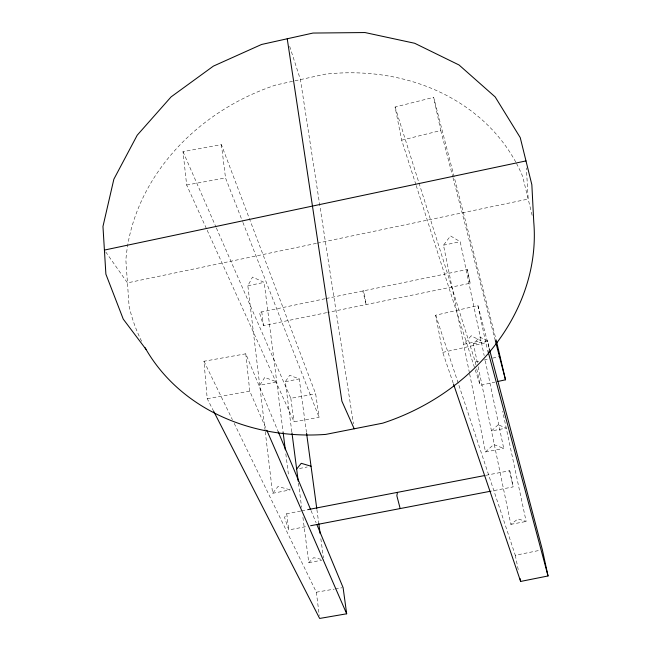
<?xml version="1.0" encoding="UTF-8"?>
<svg xmlns="http://www.w3.org/2000/svg" width="651" height="651" viewBox="0 0 651 651"><rect width="100%" height="100%" fill="white"/><g stroke="black" fill="none" stroke-linecap="round" stroke-linejoin="round"><path stroke-width="0.49" stroke-dasharray="3.25 2.44" d="M265.144 430.718L247.852 285.756L252.523 277.066L264.184 282.371L282.925 430.864M300.697 511.027L286.733 513.72L284.528 517.366L288.735 529.938L306.645 526.504M291.835 431.906L285.325 381.706L289.662 375.285L299.232 378.915L306.426 432.109M469.444 372.933L443.477 245.191L450.516 235.914L460.208 241.716L484.181 355.584M265.266 431.727L272.614 493.32L278.001 486.509L290.37 489.869L290.118 487.868M477.346 362.697L473.448 343.899L479.714 337.023L487.68 341.034L489.153 347.959M302.91 517.366L308.786 562.659L313.676 557.695L323.702 559.836M469.64 373.918L485.5 451.957L493.694 444.527L503.728 448.417L485.019 359.539M478.168 366.651L510.848 524.356L517.968 518.92L526.146 521.459L502.653 411.269M325.191 298.711L259.383 312.423L263.46 325.598L326.656 312.659M415.891 184.591L401.667 140.193L395.084 107.024L433.656 97.349L496.331 340.636M401.667 140.193L440.751 130.525L433.656 97.349M453.21 383.187L442.737 352.394L435.674 315.214L477.907 305.563L489.3 348.716M442.737 352.394L485.744 342.735L487.575 349.595M395.084 107.024L475.32 361.989L480.145 360.914M484.002 360.052L488.82 358.978M492.677 358.115L500.391 356.398M475.254 369.923L480.202 385.368L494.793 382.153M316.402 243.352L127.458 282.868L105.56 251.709M317.395 243.149L528.181 199.068L526.39 167.95M247.852 285.756L264.184 282.371M443.477 245.191L460.208 241.716M326.175 298.508L467.239 269.498L470.152 283.275L327.64 312.456M435.674 315.214L515.291 555.279L539.476 550.38M285.325 381.706L299.232 378.915M473.448 343.899L487.68 341.034M299.525 468.492L307.207 466.987M272.614 493.32L290.37 489.869M485.5 451.957L503.728 448.417M301.69 510.832L306.678 509.871M485.866 475.311L509.709 470.714L513.118 486.899L491.318 491.082M308.786 562.659L321.716 560.21M510.848 524.356L526.146 521.459M206.375 228.477L186.658 185.006L183.004 151.626L221.389 144.628L315.678 393.896L319.096 417.332L294.032 421.75L206.79 229.396M186.658 185.006L225.523 177.943L242.53 221.47M213.699 411.351L207.221 398.697L203.958 361.248L245.785 353.802L278.221 431.727M207.221 398.697L249.756 391.153L266.381 429.343M216.368 227.956L290.818 398.29L315.678 393.896M234.173 423.329L316.353 592.207L334.183 589.122M335.175 588.952L342.109 587.755M203.958 361.248L232.391 419.675M183.004 151.626L215.961 227.028M311.048 510.596L316.126 522.802M242.904 222.414L319.096 417.332M289.679 46.376L300.42 79.609L353.428 423.785M416.201 185.559L474.945 368.962M440.751 130.525L452.73 176.649M452.982 177.633L495.297 340.538M532.136 215.335L522.696 176.551A207.799 177.284 -20 0 0 516.235 162.945M477.907 305.563L485.744 342.735M467.239 269.498L470.152 283.275M509.709 470.714L513.118 486.899M475.32 361.989L475.93 364.91M476.744 368.808L480.202 385.368M515.291 555.279L518.652 571.749M290.818 398.29L294.032 421.75M316.899 509.513L318.803 523.599M320.845 538.702L323.433 557.817M298.475 483.148L301.608 507.3M285.83 453.869L288.605 475.865M316.353 592.207L319.275 615.537M261.751 311.748L263.46 325.598M286.733 513.72L288.735 529.938M221.389 144.628L225.523 177.943M245.785 353.802L249.756 391.153M141.649 341.287A207.799 177.284 -20 0 1 129.077 306.068L125.871 260.107A207.799 177.284 -20 0 1 275.91 84.988L325.004 74.214A207.799 177.284 -20 0 1 515.755 162.058M264.729 377.442L259.725 385.286L276.74 381.86L264.729 377.442M471.202 335.835L463.618 344.281L481.065 340.774L471.202 335.835M498.161 424.753L491.489 430.97L506.234 428.081L498.161 424.753M363.844 290.761L362.835 291.152L366.147 304.57L363.844 290.761"/><path stroke-width="0.98" d="M397.46 492.368L396.85 495.728L400.162 508.561M296.653 469.054L301.25 463.309L311.048 466.238M497.706 381.51L505.493 379.793L496.331 340.636M104.412 250.074L525.984 160.919M453.544 384.147L520.637 581.441L548.036 575.964L542.373 549.794L489.3 348.716M307.679 509.676L484.873 475.507M310.625 525.739L490.333 491.269M316.915 524.682L343.093 587.584L346.674 613.795L319.641 618.45L213.699 411.351M146.011 349.351L123.251 319.112L105.885 274.161L102.964 226.458L113.86 179.196L137.206 135.213L171.115 96.869L213.373 66.125L261.539 44.48L312.993 33.055L364.999 32.55L414.663 43.267L459.045 64.986L495.167 96.926L520.239 137.597L531.851 184.729L533.763 222.024A207.799 177.284 -20 0 1 382.747 423.158L325.752 434.404A207.799 177.284 -20 0 1 145.002 347.585M354.201 428.789L341.889 401.171L287.229 38.775M266.788 430.278L346.674 613.795M278.221 431.727L310.657 509.66M487.835 350.572L548.036 575.964M495.297 340.538L505.493 379.793M520.043 578.527L520.637 581.441M306.564 433.118L316.76 508.504M318.803 523.599L320.17 533.665M291.965 432.907L298.215 481.13M283.055 431.865L285.325 449.865"/></g></svg>
